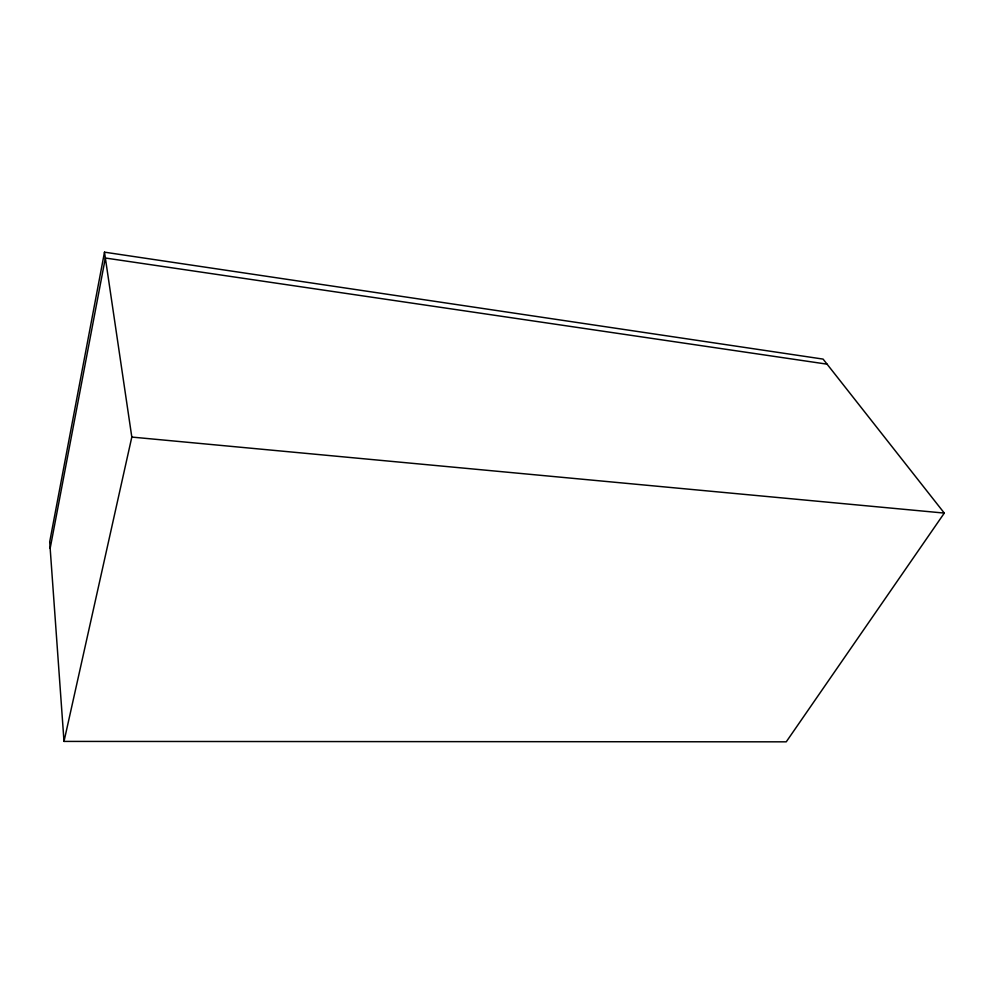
<?xml version="1.0" encoding="UTF-8"?>
<svg xmlns="http://www.w3.org/2000/svg" width="994" height="994" viewBox="0 0 994 994"><rect width="100%" height="100%" fill="white"/><g stroke="black" fill="none" stroke-linecap="round" stroke-linejoin="round"><path stroke-width="1.49" d="M104.494 252.165L49.7 541.879L64.001 741.412L786.242 741.835L944.3 513.09L823.082 359.095L104.494 252.165L131.817 437.074L64.001 741.412M50.16 548.353L105.352 258.018L827.07 364.164M131.817 437.074L944.3 513.09"/></g></svg>
